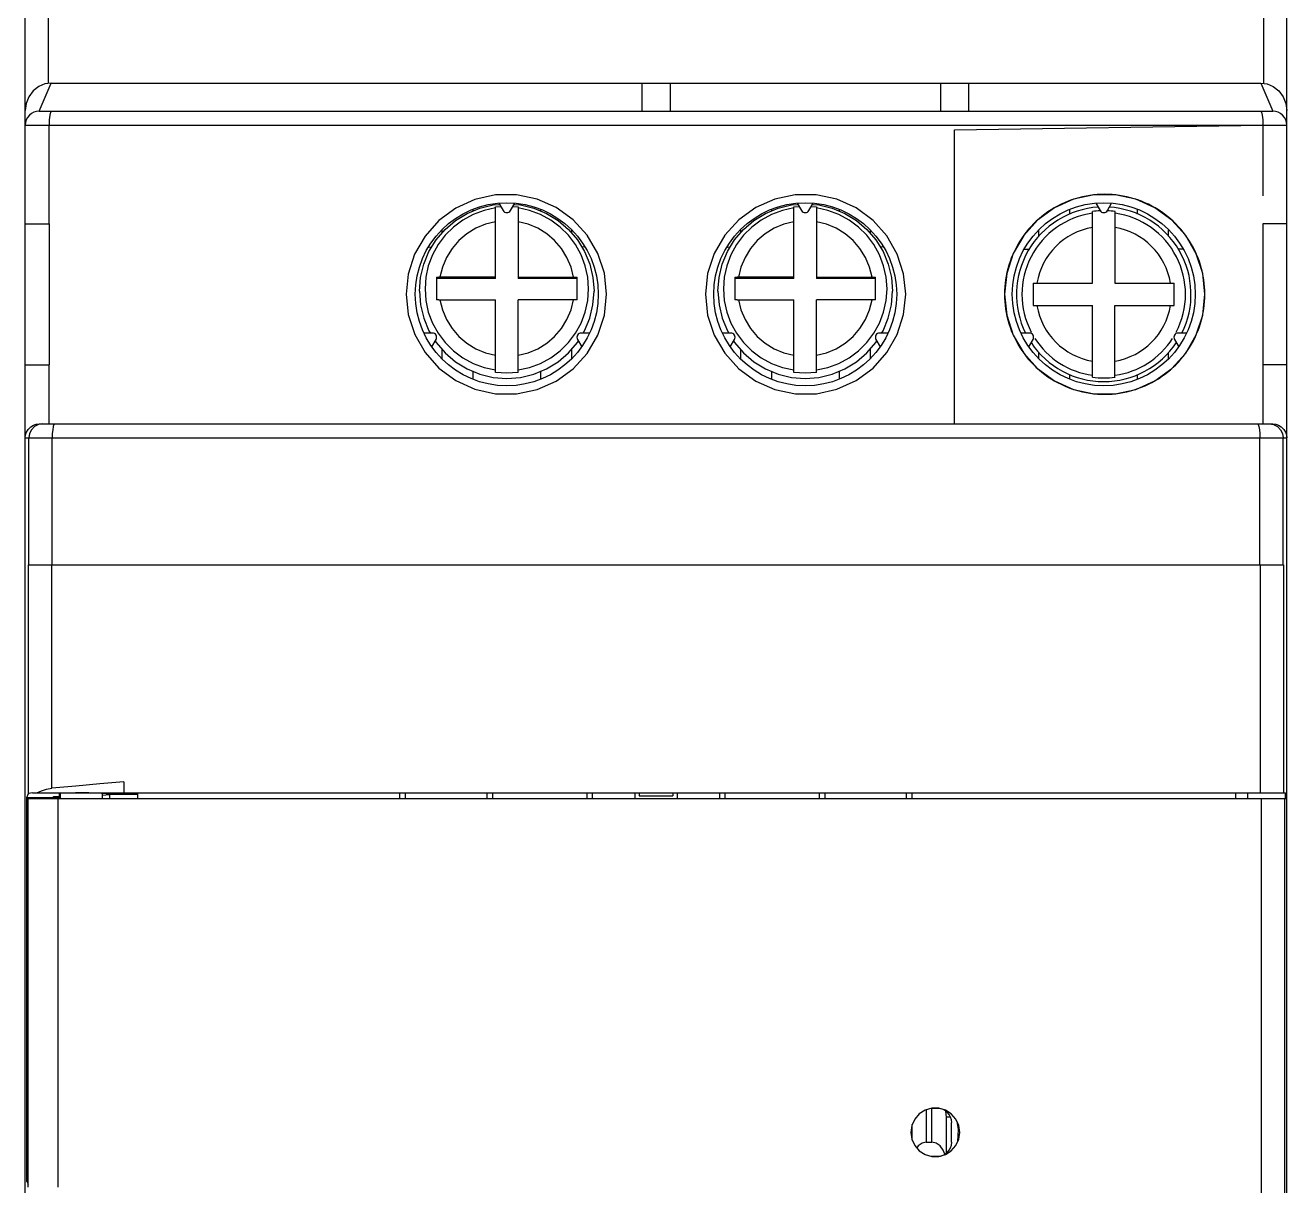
# Model space of a CAD drawing. Header units: millimetres. Extents: x 3609 to 5941, y 2453 to 3731.
# Drawn here: x 4373.4 to 4413.42, y 2744.29 to 2781.09 of the extents above; entities that cross this region are included whole.
import ezdxf

# ---------------------------------------------------------------- set-up
doc = ezdxf.new("R2010")
doc.units = ezdxf.units.MM
doc.layers.add('ALPHA', color=255, linetype='Continuous')

msp = doc.modelspace()

# ---------------------------------------------------------------- linework, layer by layer
at = {"layer": 'ALPHA'}
for p, q in [((4373.395, 2715.652), (4373.395, 2794.982)), ((4374.136, 2779.246), (4374.136, 2794.982)), ((4412.676, 2794.982), (4412.676, 2779.246)), ((4413.417, 2715.652), (4413.417, 2794.982)), ((4374.092, 2778.962), (4374.22, 2779.259)), ((4374.22, 2779.259), (4412.592, 2779.259)), ((4392.96, 2779.259), (4392.96, 2778.366)), ((4393.853, 2779.259), (4393.853, 2778.366)), ((4402.429, 2779.259), (4402.429, 2778.366)), ((4403.323, 2779.259), (4403.323, 2778.366)), ((4373.842, 2778.366), (4412.971, 2778.366)), ((4373.395, 2777.919), (4413.417, 2777.919)), ((4374.151, 2774.792), (4374.151, 2777.919)), ((4402.876, 2777.776), (4412.661, 2777.919)), ((4402.876, 2768.449), (4402.876, 2777.776)), ((4412.661, 2777.919), (4412.661, 2775.685)), ((4387.6, 2775.243), (4387.6, 2775.201)), ((4388.314, 2775.332), (4388.482, 2775.343)), ((4388.314, 2773.062), (4388.314, 2775.332)), ((4388.42, 2775.451), (4388.556, 2775.216)), ((4388.788, 2775.216), (4388.923, 2775.451)), ((4388.861, 2775.343), (4389.029, 2775.332)), ((4389.029, 2775.332), (4389.029, 2773.062)), ((4389.744, 2775.242), (4389.744, 2775.201)), ((4397.069, 2775.242), (4397.069, 2775.201)), ((4397.784, 2775.332), (4397.952, 2775.343)), ((4397.784, 2773.062), (4397.784, 2775.332)), ((4397.889, 2775.451), (4398.025, 2775.216)), ((4398.257, 2775.216), (4398.393, 2775.451)), ((4398.33, 2775.343), (4398.498, 2775.332)), ((4398.498, 2775.332), (4398.498, 2773.062)), ((4399.213, 2775.243), (4399.213, 2775.201)), ((4406.539, 2775.103), (4406.539, 2775.242)), ((4407.253, 2772.916), (4407.253, 2775.187)), ((4407.359, 2775.451), (4407.495, 2775.216)), ((4407.727, 2775.216), (4407.862, 2775.451)), ((4407.968, 2775.187), (4407.968, 2772.916)), ((4408.683, 2775.103), (4408.683, 2775.242)), ((4373.395, 2774.792), (4374.151, 2774.792)), ((4374.151, 2774.792), (4374.151, 2770.325)), ((4412.661, 2774.792), (4412.661, 2770.325)), ((4413.417, 2774.792), (4412.661, 2774.792)), ((4386.617, 2774.594), (4386.617, 2774.503)), ((4390.726, 2774.591), (4390.726, 2774.503)), ((4396.086, 2774.591), (4396.086, 2774.503)), ((4400.196, 2774.593), (4400.196, 2774.503)), ((4405.556, 2774.404), (4405.556, 2774.592)), ((4409.665, 2774.404), (4409.665, 2774.592)), ((4386.202, 2774.058), (4386.292, 2774.059)), ((4391.14, 2774.058), (4391.051, 2774.059)), ((4395.673, 2774.058), (4395.762, 2774.059)), ((4400.61, 2774.058), (4400.52, 2774.059)), ((4405.102, 2773.988), (4405.248, 2773.988)), ((4410.12, 2773.988), (4409.973, 2773.988)), ((4386.438, 2773.099), (4386.438, 2772.385)), ((4388.314, 2773.062), (4386.438, 2773.062)), ((4388.314, 2773.1), (4386.514, 2773.1)), ((4390.905, 2773.062), (4389.029, 2773.062)), ((4390.905, 2772.385), (4390.905, 2773.099)), ((4395.908, 2773.099), (4395.908, 2772.385)), ((4397.784, 2773.062), (4395.908, 2773.062)), ((4397.784, 2773.1), (4395.983, 2773.1)), ((4400.374, 2773.062), (4398.498, 2773.062)), ((4400.374, 2772.385), (4400.374, 2773.099)), ((4405.377, 2772.916), (4407.253, 2772.916)), ((4405.377, 2772.916), (4405.377, 2772.201)), ((4407.968, 2772.916), (4409.844, 2772.916)), ((4409.844, 2772.201), (4409.844, 2772.916)), ((4386.514, 2772.386), (4388.314, 2772.386)), ((4388.314, 2770.079), (4388.314, 2772.386)), ((4389.029, 2770.079), (4389.029, 2772.386)), ((4395.983, 2772.386), (4397.784, 2772.386)), ((4397.784, 2770.079), (4397.784, 2772.386)), ((4398.498, 2770.079), (4398.498, 2772.386)), ((4405.377, 2772.201), (4407.253, 2772.201)), ((4407.253, 2769.931), (4407.253, 2772.201)), ((4407.968, 2772.201), (4409.844, 2772.201)), ((4407.968, 2769.931), (4407.968, 2772.201)), ((4386.312, 2771.33), (4386.041, 2771.33)), ((4386.292, 2770.895), (4386.428, 2771.129)), ((4390.915, 2771.129), (4391.051, 2770.895)), ((4391.302, 2771.33), (4391.031, 2771.33)), ((4395.781, 2771.33), (4395.51, 2771.33)), ((4395.762, 2770.895), (4395.897, 2771.129)), ((4400.385, 2771.129), (4400.52, 2770.895)), ((4400.772, 2771.33), (4400.501, 2771.33)), ((4405.251, 2771.33), (4404.98, 2771.33)), ((4405.231, 2770.895), (4405.367, 2771.129)), ((4409.854, 2771.129), (4409.99, 2770.895)), ((4410.241, 2771.33), (4409.97, 2771.33)), ((4386.617, 2770.814), (4386.617, 2770.524)), ((4390.726, 2770.814), (4390.726, 2770.526)), ((4396.086, 2770.814), (4396.086, 2770.526)), ((4400.196, 2770.814), (4400.196, 2770.524)), ((4405.556, 2770.525), (4405.556, 2770.713)), ((4409.665, 2770.525), (4409.665, 2770.713)), ((4373.395, 2770.325), (4374.151, 2770.325)), ((4374.151, 2768.449), (4374.151, 2770.325)), ((4387.6, 2770.116), (4387.6, 2769.875)), ((4389.744, 2770.116), (4389.744, 2769.876)), ((4397.069, 2770.116), (4397.069, 2769.876)), ((4399.213, 2770.116), (4399.213, 2769.875)), ((4406.539, 2769.875), (4406.539, 2770.014)), ((4408.683, 2769.875), (4408.683, 2770.014)), ((4412.661, 2770.325), (4412.661, 2769.432)), ((4413.417, 2770.325), (4412.661, 2770.325)), ((4412.661, 2769.432), (4412.661, 2768.449)), ((4373.842, 2768.449), (4412.971, 2768.449)), ((4412.858, 2768.449), (4412.996, 2768.427)), ((4373.395, 2768.003), (4413.417, 2768.003)), ((4373.508, 2763.983), (4373.508, 2768.003)), ((4374.251, 2763.983), (4374.251, 2768.003)), ((4412.561, 2763.983), (4412.561, 2768.003)), ((4413.304, 2763.983), (4413.304, 2768.003)), ((4373.501, 2763.983), (4413.312, 2763.983)), ((4373.501, 2756.724), (4373.501, 2763.983)), ((4374.244, 2756.892), (4374.244, 2763.983)), ((4412.569, 2763.983), (4412.569, 2756.746)), ((4413.312, 2763.983), (4413.312, 2756.746)), ((4373.442, 2756.606), (4373.501, 2756.724)), ((4373.623, 2756.746), (4413.373, 2756.746)), ((4374.485, 2756.629), (4374.485, 2756.729)), ((4374.513, 2756.568), (4374.513, 2756.729)), ((4375.851, 2756.568), (4375.851, 2756.73)), ((4376.522, 2757.103), (4376.522, 2756.746)), ((4376.969, 2756.568), (4376.969, 2756.74)), ((4385.277, 2756.568), (4385.277, 2756.746)), ((4385.456, 2756.568), (4385.456, 2756.746)), ((4388.046, 2756.568), (4388.046, 2756.746)), ((4388.225, 2756.568), (4388.225, 2756.746)), ((4391.218, 2756.568), (4391.218, 2756.746)), ((4391.396, 2756.568), (4391.396, 2756.746)), ((4392.736, 2756.746), (4392.736, 2756.568)), ((4392.87, 2756.746), (4392.87, 2756.657)), ((4393.942, 2756.746), (4393.942, 2756.657)), ((4394.076, 2756.746), (4394.076, 2756.568)), ((4395.416, 2756.746), (4395.416, 2756.568)), ((4395.595, 2756.746), (4395.595, 2756.568)), ((4398.588, 2756.746), (4398.588, 2756.568)), ((4398.766, 2756.746), (4398.766, 2756.568)), ((4401.357, 2756.568), (4401.357, 2756.746)), ((4401.536, 2756.568), (4401.536, 2756.746)), ((4411.793, 2756.746), (4411.793, 2756.568)), ((4412.167, 2756.746), (4412.167, 2756.568)), ((4413.373, 2756.568), (4413.373, 2756.746)), ((4373.442, 2744.423), (4373.442, 2756.606)), ((4373.442, 2756.606), (4374.513, 2756.606)), ((4373.485, 2756.568), (4413.417, 2756.568)), ((4373.485, 2744.24), (4373.485, 2756.568)), ((4374.289, 2756.629), (4374.485, 2756.629)), ((4374.289, 2756.606), (4374.289, 2756.629)), ((4374.425, 2756.568), (4374.425, 2744.24)), ((4375.986, 2756.68), (4375.986, 2756.719)), ((4376.969, 2756.7), (4376.075, 2756.7)), ((4376.075, 2756.568), (4376.075, 2756.7)), ((4392.87, 2756.657), (4393.942, 2756.657)), ((4412.615, 2742.542), (4412.615, 2756.568)), ((4413.358, 2742.542), (4413.358, 2756.568)), ((4402.34, 2746.741), (4402.131, 2746.741)), ((4402.161, 2745.669), (4402.161, 2746.741)), ((4401.982, 2746.697), (4401.982, 2745.669)), ((4402.595, 2746.659), (4402.608, 2746.467)), ((4402.608, 2746.467), (4402.608, 2745.312)), ((4402.747, 2746.467), (4402.608, 2746.467)), ((4402.947, 2746.339), (4402.993, 2746.072)), ((4401.536, 2745.735), (4401.536, 2746.229)), ((4402.786, 2745.669), (4402.786, 2746.294)), ((4401.982, 2745.669), (4402.161, 2745.669)), ((4402.131, 2745.222), (4402.34, 2745.222)), ((4373.485, 2744.423), (4373.442, 2744.423)), ((4373.442, 2744.423), (4373.485, 2744.337))]:
    msp.add_line(p, q, dxfattribs=at)
for points in [[(4374.22, 2779.259), (4374.018, 2779.231), (4373.822, 2779.146), (4373.647, 2779.007), (4373.51, 2778.823), (4373.424, 2778.611), (4373.395, 2778.389)], [(4412.592, 2779.259), (4412.721, 2778.962), (4412.85, 2778.665), (4412.979, 2778.365)], [(4412.592, 2779.259), (4412.794, 2779.231), (4412.991, 2779.146), (4413.166, 2779.007), (4413.303, 2778.823), (4413.389, 2778.611), (4413.417, 2778.389)], [(4373.833, 2778.365), (4373.963, 2778.665), (4374.092, 2778.962)], [(4374.22, 2778.366), (4374.194, 2778.332), (4374.171, 2778.235), (4374.157, 2778.09), (4374.151, 2777.919)], [(4412.593, 2778.366), (4412.619, 2778.332), (4412.641, 2778.235), (4412.656, 2778.09), (4412.661, 2777.919)], [(4391.84, 2772.559), (4391.769, 2773.224), (4391.561, 2773.858), (4391.226, 2774.432), (4390.78, 2774.923), (4390.241, 2775.311), (4389.633, 2775.578), (4388.982, 2775.714), (4388.316, 2775.711), (4387.663, 2775.57), (4387.053, 2775.294), (4386.518, 2774.9), (4386.079, 2774.407), (4385.75, 2773.831), (4385.548, 2773.197), (4385.483, 2772.559)], [(4401.329, 2772.559), (4401.263, 2773.203), (4401.06, 2773.836), (4400.731, 2774.41), (4400.291, 2774.903), (4399.756, 2775.296), (4399.145, 2775.571), (4398.492, 2775.712), (4397.826, 2775.714), (4397.176, 2775.577), (4396.569, 2775.309), (4396.031, 2774.921), (4395.586, 2774.431), (4395.251, 2773.857), (4395.044, 2773.223), (4394.973, 2772.559)], [(4410.819, 2772.559), (4410.817, 2772.675), (4410.811, 2772.791), (4410.8, 2772.906), (4410.786, 2773.021), (4410.766, 2773.136), (4410.743, 2773.251), (4410.714, 2773.365), (4410.682, 2773.48), (4410.645, 2773.594), (4410.604, 2773.706), (4410.558, 2773.818), (4410.508, 2773.927), (4410.454, 2774.034), (4410.396, 2774.139), (4410.335, 2774.242), (4410.269, 2774.341), (4410.201, 2774.438), (4410.129, 2774.532), (4410.055, 2774.622), (4409.977, 2774.709), (4409.896, 2774.794), (4409.813, 2774.875), (4409.726, 2774.953), (4409.635, 2775.028), (4409.542, 2775.1), (4409.445, 2775.17), (4409.345, 2775.236), (4409.242, 2775.298), (4409.137, 2775.357), (4409.029, 2775.412), (4408.919, 2775.462), (4408.807, 2775.509), (4408.694, 2775.551), (4408.579, 2775.589), (4408.463, 2775.622), (4408.347, 2775.651), (4408.23, 2775.675), (4408.112, 2775.695), (4407.995, 2775.711), (4407.877, 2775.721), (4407.76, 2775.728), (4407.642, 2775.73), (4407.524, 2775.728), (4407.406, 2775.722), (4407.289, 2775.711), (4407.171, 2775.695), (4407.054, 2775.676), (4406.937, 2775.651), (4406.821, 2775.623), (4406.705, 2775.589), (4406.59, 2775.552), (4406.477, 2775.509), (4406.365, 2775.463), (4406.255, 2775.412), (4406.147, 2775.358), (4406.041, 2775.299), (4405.938, 2775.236), (4405.838, 2775.17), (4405.741, 2775.101), (4405.647, 2775.029), (4405.557, 2774.953), (4405.47, 2774.875), (4405.386, 2774.794), (4405.305, 2774.71), (4405.227, 2774.622), (4405.153, 2774.532), (4405.081, 2774.438), (4405.013, 2774.342), (4404.948, 2774.242), (4404.886, 2774.14), (4404.828, 2774.036), (4404.775, 2773.928), (4404.725, 2773.819), (4404.679, 2773.708), (4404.638, 2773.595), (4404.601, 2773.481), (4404.568, 2773.367), (4404.54, 2773.252), (4404.516, 2773.137), (4404.497, 2773.022), (4404.482, 2772.907), (4404.471, 2772.791), (4404.465, 2772.675), (4404.463, 2772.559)], [(4410.819, 2772.559), (4410.75, 2773.217), (4410.545, 2773.847), (4410.214, 2774.42), (4409.772, 2774.912), (4409.236, 2775.302), (4408.628, 2775.573), (4407.976, 2775.713), (4407.308, 2775.713), (4406.656, 2775.574), (4406.05, 2775.304), (4405.514, 2774.915), (4405.071, 2774.425), (4404.739, 2773.852), (4404.533, 2773.22), (4404.463, 2772.559)], [(4385.902, 2772.659), (4385.936, 2773.091), (4386.038, 2773.514), (4386.204, 2773.915), (4386.431, 2774.285), (4386.713, 2774.616), (4387.044, 2774.898), (4387.414, 2775.125), (4387.816, 2775.291), (4388.238, 2775.392), (4388.445, 2775.408)], [(4388.314, 2775.296), (4387.951, 2775.219), (4387.603, 2775.091), (4387.276, 2774.914), (4386.978, 2774.692), (4386.715, 2774.431), (4386.492, 2774.134), (4386.313, 2773.809), (4386.183, 2773.461), (4386.104, 2773.099), (4386.078, 2772.728)], [(4388.898, 2775.408), (4389.105, 2775.392), (4389.527, 2775.291), (4389.929, 2775.125), (4390.299, 2774.898), (4390.63, 2774.616), (4390.912, 2774.285), (4391.139, 2773.915), (4391.305, 2773.514), (4391.407, 2773.091), (4391.441, 2772.659)], [(4391.266, 2772.728), (4391.239, 2773.099), (4391.16, 2773.461), (4391.03, 2773.809), (4390.851, 2774.134), (4390.628, 2774.431), (4390.365, 2774.692), (4390.067, 2774.914), (4389.741, 2775.091), (4389.392, 2775.219), (4389.029, 2775.296)], [(4395.372, 2772.659), (4395.406, 2773.091), (4395.507, 2773.514), (4395.674, 2773.915), (4395.901, 2774.285), (4396.183, 2774.616), (4396.513, 2774.898), (4396.884, 2775.125), (4397.285, 2775.291), (4397.708, 2775.392), (4397.914, 2775.408)], [(4397.784, 2775.296), (4397.421, 2775.219), (4397.072, 2775.091), (4396.746, 2774.914), (4396.448, 2774.692), (4396.184, 2774.431), (4395.961, 2774.134), (4395.783, 2773.809), (4395.653, 2773.461), (4395.574, 2773.099), (4395.547, 2772.728)], [(4398.368, 2775.408), (4398.574, 2775.392), (4398.997, 2775.291), (4399.398, 2775.125), (4399.769, 2774.898), (4400.099, 2774.616), (4400.382, 2774.285), (4400.609, 2773.915), (4400.775, 2773.514), (4400.876, 2773.091), (4400.91, 2772.659)], [(4400.735, 2772.728), (4400.709, 2773.099), (4400.629, 2773.461), (4400.499, 2773.809), (4400.321, 2774.134), (4400.098, 2774.431), (4399.834, 2774.692), (4399.537, 2774.914), (4399.21, 2775.091), (4398.862, 2775.219), (4398.498, 2775.296)], [(4388.314, 2774.861), (4387.992, 2774.78), (4387.686, 2774.651), (4387.404, 2774.477), (4387.152, 2774.261), (4386.936, 2774.009), (4386.762, 2773.727), (4386.633, 2773.422), (4386.552, 2773.1)], [(4390.791, 2773.1), (4390.71, 2773.422), (4390.582, 2773.727), (4390.407, 2774.009), (4390.191, 2774.261), (4389.939, 2774.477), (4389.657, 2774.651), (4389.351, 2774.78), (4389.029, 2774.861)], [(4397.784, 2774.861), (4397.462, 2774.78), (4397.156, 2774.651), (4396.874, 2774.477), (4396.621, 2774.261), (4396.406, 2774.009), (4396.231, 2773.727), (4396.102, 2773.422), (4396.022, 2773.1)], [(4400.26, 2773.1), (4400.18, 2773.422), (4400.051, 2773.727), (4399.877, 2774.009), (4399.661, 2774.261), (4399.409, 2774.477), (4399.126, 2774.651), (4398.82, 2774.78), (4398.498, 2774.861)], [(4386.078, 2772.728), (4386.104, 2772.358), (4386.183, 2771.996), (4386.313, 2771.648), (4386.492, 2771.323), (4386.715, 2771.026), (4386.978, 2770.765), (4387.276, 2770.543), (4387.603, 2770.366), (4387.951, 2770.238), (4388.314, 2770.161)], [(4386.438, 2773.099), (4386.476, 2773.1), (4386.514, 2773.1)], [(4389.029, 2773.1), (4390.829, 2773.1), (4390.867, 2773.1), (4390.905, 2773.099)], [(4389.029, 2770.161), (4389.392, 2770.238), (4389.741, 2770.366), (4390.067, 2770.543), (4390.365, 2770.765), (4390.628, 2771.026), (4390.851, 2771.323), (4391.03, 2771.648), (4391.16, 2771.996), (4391.239, 2772.358), (4391.266, 2772.728)], [(4395.547, 2772.728), (4395.574, 2772.358), (4395.653, 2771.996), (4395.783, 2771.648), (4395.961, 2771.323), (4396.184, 2771.026), (4396.448, 2770.765), (4396.746, 2770.543), (4397.072, 2770.366), (4397.421, 2770.238), (4397.784, 2770.161)], [(4395.908, 2773.099), (4395.945, 2773.1), (4395.983, 2773.1)], [(4398.498, 2773.1), (4400.299, 2773.1), (4400.337, 2773.1), (4400.374, 2773.099)], [(4398.498, 2770.161), (4398.862, 2770.238), (4399.21, 2770.366), (4399.537, 2770.543), (4399.834, 2770.765), (4400.098, 2771.026), (4400.321, 2771.323), (4400.499, 2771.648), (4400.629, 2771.996), (4400.709, 2772.358), (4400.735, 2772.728)], [(4385.483, 2772.559), (4385.549, 2771.919), (4385.751, 2771.286), (4386.079, 2770.71), (4386.518, 2770.217), (4387.053, 2769.823), (4387.664, 2769.548), (4388.317, 2769.406), (4388.983, 2769.404), (4389.633, 2769.539), (4390.242, 2769.807), (4390.78, 2770.195), (4391.226, 2770.686), (4391.561, 2771.26), (4391.769, 2771.894), (4391.84, 2772.559)], [(4385.902, 2772.659), (4385.936, 2772.226), (4386.038, 2771.803), (4386.204, 2771.402), (4386.248, 2771.33)], [(4386.514, 2772.386), (4386.476, 2772.385), (4386.438, 2772.385)], [(4386.552, 2772.386), (4386.633, 2772.064), (4386.762, 2771.758), (4386.936, 2771.476), (4387.152, 2771.224), (4387.404, 2771.008), (4387.686, 2770.834), (4387.992, 2770.705), (4388.314, 2770.625)], [(4390.905, 2772.385), (4390.867, 2772.385), (4390.829, 2772.386), (4389.029, 2772.386)], [(4389.029, 2770.625), (4389.351, 2770.705), (4389.657, 2770.834), (4389.939, 2771.008), (4390.191, 2771.224), (4390.407, 2771.476), (4390.582, 2771.758), (4390.71, 2772.064), (4390.791, 2772.386)], [(4391.095, 2771.33), (4391.139, 2771.402), (4391.305, 2771.803), (4391.407, 2772.226), (4391.441, 2772.659)], [(4394.973, 2772.559), (4395.044, 2771.894), (4395.251, 2771.261), (4395.586, 2770.687), (4396.031, 2770.196), (4396.569, 2769.808), (4397.177, 2769.54), (4397.827, 2769.404), (4398.493, 2769.406), (4399.146, 2769.547), (4399.756, 2769.822), (4400.292, 2770.215), (4400.732, 2770.708), (4401.061, 2771.283), (4401.263, 2771.916), (4401.329, 2772.559)], [(4395.372, 2772.659), (4395.406, 2772.226), (4395.507, 2771.803), (4395.674, 2771.402), (4395.717, 2771.33)], [(4395.983, 2772.386), (4395.945, 2772.385), (4395.908, 2772.385)], [(4396.022, 2772.386), (4396.102, 2772.064), (4396.231, 2771.758), (4396.406, 2771.476), (4396.621, 2771.224), (4396.874, 2771.008), (4397.156, 2770.834), (4397.462, 2770.705), (4397.784, 2770.625)], [(4400.374, 2772.385), (4400.337, 2772.385), (4400.299, 2772.386), (4398.498, 2772.386)], [(4398.498, 2770.625), (4398.82, 2770.705), (4399.126, 2770.834), (4399.409, 2771.008), (4399.661, 2771.224), (4399.877, 2771.476), (4400.051, 2771.758), (4400.18, 2772.064), (4400.26, 2772.386)], [(4400.565, 2771.33), (4400.609, 2771.402), (4400.775, 2771.803), (4400.876, 2772.226), (4400.91, 2772.659)], [(4404.463, 2772.559), (4404.465, 2772.442), (4404.471, 2772.326), (4404.482, 2772.21), (4404.497, 2772.095), (4404.516, 2771.98), (4404.54, 2771.865), (4404.568, 2771.75), (4404.601, 2771.635), (4404.638, 2771.521), (4404.679, 2771.409), (4404.725, 2771.297), (4404.775, 2771.188), (4404.829, 2771.081), (4404.887, 2770.976), (4404.949, 2770.873), (4405.014, 2770.774), (4405.083, 2770.677), (4405.155, 2770.584), (4405.229, 2770.493), (4405.307, 2770.406), (4405.388, 2770.322), (4405.472, 2770.241), (4405.559, 2770.163), (4405.649, 2770.087), (4405.743, 2770.015), (4405.84, 2769.946), (4405.94, 2769.88), (4406.043, 2769.818), (4406.148, 2769.759), (4406.256, 2769.704), (4406.366, 2769.654), (4406.478, 2769.607), (4406.592, 2769.565), (4406.707, 2769.528), (4406.822, 2769.494), (4406.939, 2769.466), (4407.056, 2769.442), (4407.173, 2769.422), (4407.291, 2769.407), (4407.408, 2769.396), (4407.526, 2769.389), (4407.644, 2769.387), (4407.762, 2769.39), (4407.879, 2769.396), (4407.997, 2769.407), (4408.114, 2769.423), (4408.232, 2769.443), (4408.348, 2769.467), (4408.465, 2769.496), (4408.581, 2769.529), (4408.695, 2769.567), (4408.809, 2769.609), (4408.921, 2769.656), (4409.031, 2769.707), (4409.138, 2769.761), (4409.244, 2769.82), (4409.346, 2769.883), (4409.446, 2769.949), (4409.543, 2770.018), (4409.637, 2770.091), (4409.727, 2770.166), (4409.814, 2770.244), (4409.898, 2770.326), (4409.979, 2770.41), (4410.056, 2770.497), (4410.131, 2770.588), (4410.202, 2770.681), (4410.271, 2770.778), (4410.336, 2770.877), (4410.397, 2770.98), (4410.455, 2771.084), (4410.509, 2771.191), (4410.558, 2771.301), (4410.604, 2771.412), (4410.645, 2771.525), (4410.682, 2771.638), (4410.715, 2771.753), (4410.743, 2771.867), (4410.766, 2771.982), (4410.786, 2772.097), (4410.8, 2772.212), (4410.811, 2772.327), (4410.817, 2772.443), (4410.819, 2772.559)], [(4404.463, 2772.559), (4404.533, 2771.897), (4404.739, 2771.266), (4405.071, 2770.693), (4405.514, 2770.202), (4406.05, 2769.814), (4406.656, 2769.543), (4407.308, 2769.405), (4407.976, 2769.405), (4408.628, 2769.544), (4409.236, 2769.815), (4409.772, 2770.206), (4410.214, 2770.697), (4410.545, 2771.27), (4410.75, 2771.9), (4410.819, 2772.559)], [(4386.4, 2771.082), (4386.431, 2771.032), (4386.713, 2770.701), (4387.044, 2770.419), (4387.414, 2770.192), (4387.816, 2770.026), (4388.238, 2769.925), (4388.672, 2769.891), (4389.105, 2769.925), (4389.527, 2770.026), (4389.929, 2770.192), (4390.299, 2770.419), (4390.63, 2770.701), (4390.912, 2771.032), (4390.943, 2771.082)], [(4395.87, 2771.082), (4395.901, 2771.032), (4396.183, 2770.701), (4396.513, 2770.419), (4396.884, 2770.192), (4397.285, 2770.026), (4397.708, 2769.925), (4398.141, 2769.891), (4398.574, 2769.925), (4398.997, 2770.026), (4399.398, 2770.192), (4399.769, 2770.419), (4400.099, 2770.701), (4400.382, 2771.032), (4400.412, 2771.082)], [(4389.029, 2770.079), (4388.672, 2770.055), (4388.314, 2770.079)], [(4398.498, 2770.079), (4398.141, 2770.055), (4397.784, 2770.079)], [(4373.955, 2768.449), (4373.817, 2768.427), (4373.692, 2768.364), (4373.594, 2768.265), (4373.53, 2768.141), (4373.508, 2768.003)], [(4373.527, 2768.318), (4373.55, 2768.34), (4373.574, 2768.36)], [(4373.574, 2768.36), (4373.657, 2768.409), (4373.747, 2768.439), (4373.842, 2768.449)], [(4374.326, 2768.449), (4374.303, 2768.427), (4374.282, 2768.364), (4374.266, 2768.265), (4374.255, 2768.141), (4374.251, 2768.003)], [(4412.486, 2768.449), (4412.51, 2768.427), (4412.53, 2768.364), (4412.547, 2768.265), (4412.558, 2768.141), (4412.561, 2768.003)], [(4412.971, 2768.449), (4413.066, 2768.439), (4413.156, 2768.409), (4413.239, 2768.36)], [(4412.996, 2768.427), (4413.12, 2768.364), (4413.219, 2768.265), (4413.283, 2768.141), (4413.304, 2768.003)], [(4413.239, 2768.36), (4413.263, 2768.34), (4413.286, 2768.318)], [(4373.395, 2768.003), (4373.406, 2768.098), (4373.435, 2768.188), (4373.485, 2768.271)], [(4373.485, 2768.271), (4373.505, 2768.295), (4373.527, 2768.318)], [(4413.286, 2768.318), (4413.308, 2768.295), (4413.328, 2768.271)], [(4413.328, 2768.271), (4413.377, 2768.188), (4413.407, 2768.098), (4413.417, 2768.003)], [(4373.623, 2756.746), (4373.558, 2756.739), (4373.517, 2756.732), (4373.501, 2756.724)], [(4373.76, 2756.746), (4373.907, 2756.816), (4374.071, 2756.864), (4374.244, 2756.892)], [(4376.522, 2757.103), (4375.762, 2757.035), (4375.002, 2756.965), (4374.244, 2756.892)], [(4375.182, 2756.746), (4374.985, 2756.745), (4374.794, 2756.742), (4374.625, 2756.736), (4374.485, 2756.729)], [(4375.955, 2756.723), (4375.814, 2756.733), (4375.63, 2756.74), (4375.412, 2756.745), (4375.182, 2756.746)], [(4376.075, 2756.7), (4376.045, 2756.712), (4375.955, 2756.723)], [(4376.075, 2756.7), (4376.045, 2756.688), (4375.955, 2756.676), (4375.851, 2756.669)], [(4403.042, 2745.982), (4403.011, 2746.199), (4402.919, 2746.4), (4402.775, 2746.566), (4402.589, 2746.686), (4402.377, 2746.748), (4402.156, 2746.748), (4401.944, 2746.686), (4401.758, 2746.566), (4401.614, 2746.4), (4401.522, 2746.199), (4401.491, 2745.982)], [(4401.491, 2745.982), (4401.522, 2745.764), (4401.614, 2745.564), (4401.758, 2745.397), (4401.944, 2745.277), (4402.156, 2745.215), (4402.377, 2745.215), (4402.589, 2745.277), (4402.775, 2745.397), (4402.919, 2745.564), (4403.011, 2745.764), (4403.042, 2745.982)], [(4402.993, 2746.072), (4402.969, 2745.689), (4402.955, 2745.642)], [(4401.982, 2745.669), (4401.852, 2745.641), (4401.727, 2745.555), (4401.678, 2745.489)], [(4402.566, 2745.29), (4402.516, 2745.421), (4402.417, 2745.555), (4402.292, 2745.641), (4402.161, 2745.669)]]:
    msp.add_lwpolyline(points, dxfattribs=at)
for centre in [(4388.672, 2772.559), (4398.141, 2772.559), (4407.611, 2772.559)]:
    msp.add_circle(centre, 2.903, dxfattribs=at)
for centre, radius, start, end in [((4373.842, 2777.919), 0.447, 90, 180), ((4412.971, 2777.919), 0.447, 0, 90), ((4388.672, 2775.283), 0.134, 210, 330), ((4398.141, 2775.283), 0.134, 210, 330), ((4407.611, 2772.559), 2.769, 93.5854, 206.3539), ((4407.611, 2772.559), 2.652, 92.4883, 97.7434), ((4407.611, 2775.283), 0.134, 210, 330), ((4407.611, 2772.559), 2.652, 82.2566, 87.5117), ((4407.611, 2772.559), 2.769, 333.6461, 86.4146), ((4407.611, 2772.559), 2.594, 97.9179, 207.4675), ((4407.611, 2772.559), 2.594, 332.5325, 82.0821), ((4407.611, 2772.559), 2.149, 99.5715, 170.4285), ((4407.611, 2772.559), 2.149, 9.5715, 80.4285), ((4407.611, 2772.559), 2.149, 189.5715, 260.4285), ((4407.611, 2772.559), 2.149, 279.5715, 350.4285), ((4386.312, 2771.196), 0.134, 330, 90), ((4391.031, 2771.196), 0.134, 90, 210), ((4395.781, 2771.196), 0.134, 330, 90), ((4400.501, 2771.196), 0.134, 90, 210), ((4405.251, 2771.196), 0.134, 330, 90), ((4407.611, 2772.559), 2.594, 212.5971, 262.0821), ((4407.611, 2772.559), 2.594, 277.9179, 327.4029), ((4409.97, 2771.196), 0.134, 90, 210), ((4407.611, 2772.559), 2.769, 213.6009, 326.3991), ((4407.611, 2772.559), 2.652, 262.2566, 277.7434), ((4402.34, 2746.294), 0.447, 0, 90), ((4402.34, 2745.669), 0.447, 270, 0)]:
    msp.add_arc(centre, radius, start, end, dxfattribs=at)

doc.saveas('drawing.dxf')
